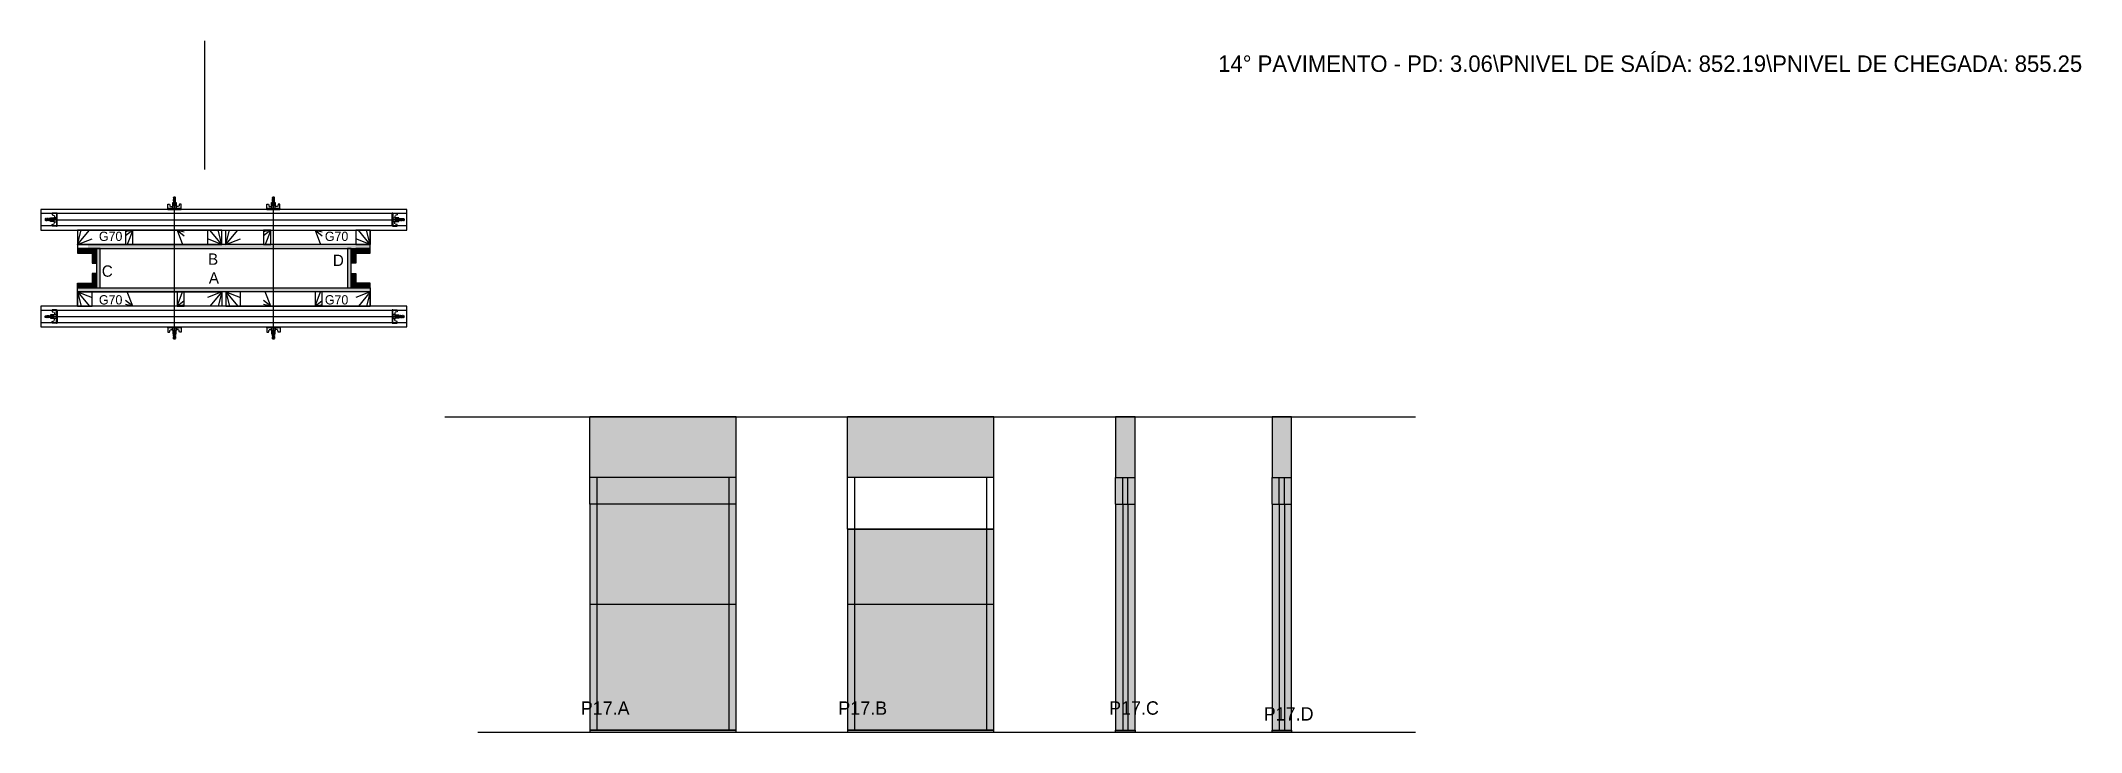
# Model space of a CAD drawing. Header units: metres. Extents: x 5710 to 7690, y 7436 to 8107.
import ezdxf

# ---------------------------------------------------------------- set-up
doc = ezdxf.new("R2010")
doc.units = ezdxf.units.M
for name, color, linetype in [('CHAPA', 7, 'Continuous'), ('COTA', 7, 'Continuous'), ('Hachura', 7, 'Continuous'), ('Madeira', 7, 'Continuous'), ('MEIO_PONT', 7, 'Continuous'), ('NOMENCLATURA', 7, 'Continuous'), ('Nível', 7, 'Continuous'), ('Painéis', 7, 'Continuous'), ('Perfil Metálico', 7, 'Continuous'), ('SARR_2.2x7', 7, 'Continuous'), ('SARRAFO', 7, 'Continuous'), ('Texto Seção', 7, 'Continuous'), ('TEXTO_GERAL', 7, 'Continuous')]:
    doc.layers.add(name, color=color, linetype=linetype)

msp = doc.modelspace()

# ---------------------------------------------------------------- hatches: boundary and pattern name
at = {"layer": 'COTA'}
h = msp.add_hatch(color=7, dxfattribs=at)
h.dxf.hatch_style = 1
h.paths.add_polyline_path([(6242.9, 7742.2), (6242.9, 7683.2), (6242.9, 7683.2), (6384.9, 7683.2), (6384.9, 7683.2), (6384.9, 7742.2), (6384.9, 7742.2), (6242.9, 7742.2)])
h = msp.add_hatch(color=7, dxfattribs=at)
h.dxf.hatch_style = 1
h.paths.add_polyline_path([(6635, 7742.2), (6493, 7742.2), (6493, 7742.2), (6493, 7683.2), (6493, 7683.2), (6635, 7683.2), (6635, 7683.2), (6635, 7742.2)])
h = msp.add_hatch(color=7, dxfattribs=at)
h.dxf.hatch_style = 1
h.paths.add_polyline_path([(6772.1, 7683.2), (6772.1, 7742.2), (6772.1, 7742.2), (6753.1, 7742.2), (6753.1, 7742.2), (6753.1, 7683.2), (6753.1, 7683.2), (6772.1, 7683.2), (6772.1, 7683.2)])
h = msp.add_hatch(color=7, dxfattribs=at)
h.dxf.hatch_style = 1
h.paths.add_polyline_path([(6924, 7683.2), (6924, 7742.2), (6924, 7742.2), (6905, 7742.2), (6905, 7742.2), (6905, 7683.2), (6905, 7683.2), (6924, 7683.2), (6924, 7683.2)])
at = {"layer": 'Hachura'}
h = msp.add_hatch(color=7, dxfattribs=at)
h.dxf.hatch_style = 1
h.paths.add_polyline_path([(5759.6, 7905.3), (5759.6, 7900.9), (5759.6, 7900.9), (5745.6, 7900.9), (5745.6, 7900.9), (5745.6, 7905.3), (5745.6, 7905.3), (5759.6, 7905.3)])
h = msp.add_hatch(color=7, dxfattribs=at)
h.dxf.hatch_style = 1
h.paths.add_polyline_path([(6029.6, 7905.3), (6029.6, 7909.3), (6029.6, 7909.3), (5755.6, 7909.3), (5755.6, 7909.3), (5755.6, 7905.3), (5755.6, 7905.3), (6029.6, 7905.3)])
h = msp.add_hatch(color=7, dxfattribs=at)
h.dxf.hatch_style = 1
h.paths.add_polyline_path([(5764, 7891.3), (5759.6, 7891.3), (5759.6, 7891.3), (5759.6, 7905.3), (5759.6, 7905.3), (5764, 7905.3), (5764, 7905.3), (5764, 7891.3)])
h = msp.add_hatch(color=7, dxfattribs=at)
h.dxf.hatch_style = 1
h.paths.add_polyline_path([(5764, 7867.3), (5767.6, 7867.3), (5767.6, 7867.3), (5767.6, 7905.3), (5767.6, 7905.3), (5764, 7905.3), (5764, 7905.3), (5764, 7867.3)])
h = msp.add_hatch(color=7, dxfattribs=at)
h.dxf.hatch_style = 1
h.paths.add_polyline_path([(6007.6, 7867.3), (6011.2, 7867.3), (6011.2, 7867.3), (6011.2, 7905.3), (6011.2, 7905.3), (6007.6, 7905.3), (6007.6, 7905.3), (6007.6, 7867.3)])
h = msp.add_hatch(color=7, dxfattribs=at)
h.dxf.hatch_style = 1
h.paths.add_polyline_path([(6011.2, 7891.3), (6015.6, 7891.3), (6015.6, 7891.3), (6015.6, 7905.3), (6015.6, 7905.3), (6011.2, 7905.3), (6011.2, 7905.3), (6011.2, 7891.3)])
h = msp.add_hatch(color=7, dxfattribs=at)
h.dxf.hatch_style = 1
h.paths.add_polyline_path([(6029.6, 7905.3), (6029.6, 7900.9), (6029.6, 7900.9), (6015.6, 7900.9), (6015.6, 7900.9), (6015.6, 7905.3), (6015.6, 7905.3), (6029.6, 7905.3)])
h = msp.add_hatch(color=7, dxfattribs=at)
h.dxf.hatch_style = 1
h.paths.add_polyline_path([(5759.6, 7867.3), (5759.6, 7871.7), (5759.6, 7871.7), (5745.6, 7871.7), (5745.6, 7871.7), (5745.6, 7867.3), (5745.6, 7867.3), (5759.6, 7867.3)])
h = msp.add_hatch(color=7, dxfattribs=at)
h.dxf.hatch_style = 1
h.paths.add_polyline_path([(6029.6, 7867.3), (6029.6, 7863.3), (6029.6, 7863.3), (5745.6, 7863.3), (5745.6, 7863.3), (5745.6, 7867.3), (5745.6, 7867.3), (6029.6, 7867.3)])
h = msp.add_hatch(color=7, dxfattribs=at)
h.dxf.hatch_style = 1
h.paths.add_polyline_path([(5764, 7867.3), (5759.6, 7867.3), (5759.6, 7867.3), (5759.6, 7881.3), (5759.6, 7881.3), (5764, 7881.3), (5764, 7881.3), (5764, 7867.3)])
h = msp.add_hatch(color=7, dxfattribs=at)
h.dxf.hatch_style = 1
h.paths.add_polyline_path([(6011.2, 7867.3), (6015.6, 7867.3), (6015.6, 7867.3), (6015.6, 7881.3), (6015.6, 7881.3), (6011.2, 7881.3), (6011.2, 7881.3), (6011.2, 7867.3)])
h = msp.add_hatch(color=7, dxfattribs=at)
h.dxf.hatch_style = 1
h.paths.add_polyline_path([(6015.6, 7867.3), (6015.6, 7871.7), (6015.6, 7871.7), (6029.6, 7871.7), (6029.6, 7871.7), (6029.6, 7867.3), (6029.6, 7867.3), (6015.6, 7867.3)])
h = msp.add_hatch(color=7, dxfattribs=at)
h.dxf.hatch_style = 1
h.paths.add_polyline_path([(6384.9, 7560.2), (6384.9, 7683.2), (6384.9, 7683.2), (6242.9, 7683.2), (6242.9, 7683.2), (6242.9, 7560.2), (6242.9, 7560.2), (6384.9, 7560.2)])
h = msp.add_hatch(color=7, dxfattribs=at)
h.dxf.hatch_style = 1
h.paths.add_polyline_path([(6772.1, 7436.2), (6772.1, 7683.2), (6772.1, 7683.2), (6753.1, 7683.2), (6753.1, 7683.2), (6753.1, 7436.2), (6753.1, 7436.2), (6772.1, 7436.2)])
h = msp.add_hatch(color=7, dxfattribs=at)
h.dxf.hatch_style = 1
h.paths.add_polyline_path([(6924, 7436.2), (6924, 7683.2), (6924, 7683.2), (6905, 7683.2), (6905, 7683.2), (6905, 7436.2), (6905, 7436.2), (6924, 7436.2)])
h = msp.add_hatch(color=7, dxfattribs=at)
h.dxf.hatch_style = 1
h.paths.add_polyline_path([(6635, 7436.2), (6635, 7633.2), (6635, 7633.2), (6493, 7633.2), (6493, 7633.2), (6493, 7436.2), (6493, 7436.2), (6635, 7436.2)])
h = msp.add_hatch(color=7, dxfattribs=at)
h.dxf.hatch_style = 1
h.paths.add_polyline_path([(6384.9, 7560.2), (6242.9, 7560.2), (6242.9, 7560.2), (6242.9, 7436.2), (6242.9, 7436.2), (6384.9, 7436.2), (6384.9, 7436.2), (6384.9, 7560.2)])

# ---------------------------------------------------------------- linework, layer by layer
at = {"layer": 'CHAPA', "color": 7, "lineweight": 25}
for points in [[(6029.6, 7905.3), (6029.6, 7909.3), (5745.6, 7909.3), (5745.6, 7905.3)], [(5764, 7867.3), (5767.6, 7867.3), (5767.6, 7905.3), (5764, 7905.3)], [(6007.6, 7867.3), (6011.2, 7867.3), (6011.2, 7905.3), (6007.6, 7905.3)], [(6029.6, 7867.3), (6029.6, 7863.3), (5745.6, 7863.3), (5745.6, 7867.3)]]:
    msp.add_lwpolyline(points, close=True, dxfattribs=at)
at = {"layer": 'COTA', "color": 7, "lineweight": 25}
for p, q in [((6384.9, 7742.2), (6242.9, 7742.2)), ((6242.9, 7683.2), (6242.9, 7742.2)), ((6384.9, 7683.2), (6384.9, 7742.2)), ((6635, 7742.2), (6493, 7742.2)), ((6493, 7683.2), (6493, 7742.2)), ((6635, 7683.2), (6635, 7742.2))]:
    msp.add_line(p, q, dxfattribs=at)
for points in [[(6772.1, 7683.2), (6772.1, 7742.2), (6753.1, 7742.2), (6753.1, 7683.2)], [(6924, 7683.2), (6924, 7742.2), (6905, 7742.2), (6905, 7683.2)]]:
    msp.add_lwpolyline(points, dxfattribs=at)
at = {"layer": 'Defpoints', "color": 7, "lineweight": 25}
msp.add_line((5869.2, 7981.9), (5869.2, 8106.9), dxfattribs=at)
at = {"layer": 'Hachura', "color": 7, "lineweight": 25}
for p, q in [((5833.2, 7944.2), (5833.2, 7948.5)), ((5833.2, 7948.5), (5834.8, 7948.5)), ((5846, 7944.2), (5833.2, 7944.2)), ((5833.2, 7944.2), (5833.2, 7943.3)), ((5833.2, 7943.3), (5846, 7943.3)), ((5833.3, 7944.2), (5833.3, 7943.3)), ((5833.5, 7944.2), (5833.5, 7943.3)), ((5833.8, 7944.2), (5833.8, 7943.3)), ((5834.1, 7943.3), (5841.9, 7943.3)), ((5834.3, 7944.2), (5834.3, 7943.3)), ((5834.8, 7948.5), (5835.4, 7946.3)), ((5835.1, 7944.2), (5835.1, 7943.3)), ((5835.7, 7946), (5837.7, 7946)), ((5836.6, 7944.2), (5836.6, 7943.3)), ((5841.5, 7946.8), (5837.7, 7946.8)), ((5837.7, 7946.8), (5837.7, 7944.2)), ((5837.7, 7946.8), (5837.9, 7946.8)), ((5837.7, 7946.8), (5837.9, 7946.8)), ((5837.9, 7950), (5841.3, 7950)), ((5837.9, 7950), (5841.3, 7950)), ((5837.9, 7946.8), (5837.9, 7950)), ((5839.2, 7954.8), (5838.5, 7954.5)), ((5840.7, 7954.4), (5838.5, 7953.3)), ((5840.7, 7953.2), (5838.5, 7952.1)), ((5840.7, 7952.1), (5838.5, 7951)), ((5838.6, 7954.2), (5839.7, 7954.8)), ((5838.6, 7953.1), (5840.7, 7954.1)), ((5838.6, 7951.9), (5840.7, 7953)), ((5838.6, 7950.7), (5840.7, 7951.8)), ((5838.6, 7944.1), (5838.6, 7943.7)), ((5838.7, 7954.8), (5839, 7955.1)), ((5839, 7954.8), (5838.7, 7954.7)), ((5838.7, 7954.7), (5838.7, 7954.8)), ((5838.7, 7954.2), (5840, 7954.8)), ((5838.7, 7954.8), (5840.6, 7954.8)), ((5840.6, 7954.5), (5838.7, 7953.5)), ((5840.6, 7954.5), (5838.7, 7953.5)), ((5838.7, 7954.2), (5838.7, 7953.5)), ((5838.7, 7953), (5840.6, 7954)), ((5840.6, 7953.3), (5838.7, 7952.3)), ((5838.7, 7952.3), (5838.7, 7953)), ((5838.7, 7951.8), (5840.6, 7952.8)), ((5840.6, 7952.2), (5838.7, 7951.2)), ((5838.7, 7951.6), (5838.7, 7951.8)), ((5838.7, 7951.6), (5838.7, 7951.2)), ((5838.7, 7950.7), (5840.6, 7951.6)), ((5840.6, 7951), (5838.7, 7950)), ((5838.7, 7950.7), (5838.7, 7950)), ((5838.7, 7950), (5838.7, 7946.8)), ((5840.3, 7955.1), (5839, 7955.1)), ((5839.4, 7946.2), (5839.4, 7944.2)), ((5839.5, 7950), (5840.7, 7950.7)), ((5839.6, 7818.6), (5839.6, 7950.3)), ((5839.6, 7944.2), (5841.5, 7944.2)), ((5839.6, 7944.2), (5839.6, 7943.3)), ((5839.7, 7950), (5840.6, 7950.5)), ((5839.9, 7944.2), (5839.9, 7946.2)), ((5840.2, 7950), (5840.2, 7946.8)), ((5840.9, 7944.2), (5840.2, 7944.2)), ((5840.6, 7954.8), (5840.3, 7955.1)), ((5840.6, 7954.5), (5840.6, 7954.8)), ((5840.6, 7954.8), (5840.6, 7954.8)), ((5840.6, 7953.3), (5840.6, 7954)), ((5840.6, 7952.2), (5840.6, 7952.8)), ((5840.6, 7952.6), (5840.6, 7952.8)), ((5840.6, 7951), (5840.6, 7951.6)), ((5840.6, 7950), (5840.6, 7950.5)), ((5840.6, 7943.9), (5840.6, 7944.1)), ((5840.6, 7943.5), (5840.6, 7943.9)), ((5846, 7944.2), (5840.9, 7944.2)), ((5841.3, 7950), (5841.3, 7946.8)), ((5841.5, 7944.2), (5841.5, 7946.8)), ((5843.5, 7946), (5841.5, 7946)), ((5842.6, 7944.2), (5842.6, 7943.3)), ((5844.4, 7948.5), (5843.8, 7946.3)), ((5844.1, 7944.2), (5844.1, 7943.3)), ((5846, 7948.5), (5844.4, 7948.5)), ((5844.9, 7944.2), (5844.9, 7943.3)), ((5845.4, 7944.2), (5845.4, 7943.3)), ((5845.7, 7944.2), (5845.7, 7943.3)), ((5845.9, 7944.2), (5845.9, 7943.3)), ((5846, 7943.3), (5846, 7948.5)), ((5929.2, 7944.2), (5929.2, 7948.5)), ((5929.2, 7948.5), (5930.8, 7948.5)), ((5942, 7944.2), (5929.2, 7944.2)), ((5929.2, 7944.2), (5929.2, 7943.3)), ((5929.2, 7943.3), (5942, 7943.3)), ((5929.3, 7944.2), (5929.3, 7943.3)), ((5929.5, 7944.2), (5929.5, 7943.3)), ((5929.8, 7944.2), (5929.8, 7943.3)), ((5930.1, 7943.3), (5937.9, 7943.3)), ((5930.3, 7944.2), (5930.3, 7943.3)), ((5930.8, 7948.5), (5931.4, 7946.3)), ((5931.1, 7944.2), (5931.1, 7943.3)), ((5931.7, 7946), (5933.7, 7946)), ((5932.6, 7944.2), (5932.6, 7943.3)), ((5937.5, 7946.8), (5933.7, 7946.8)), ((5933.7, 7946.8), (5933.7, 7944.2)), ((5933.7, 7946.8), (5933.9, 7946.8)), ((5933.7, 7946.8), (5933.9, 7946.8)), ((5933.9, 7950), (5937.3, 7950)), ((5933.9, 7950), (5937.3, 7950)), ((5933.9, 7946.8), (5933.9, 7950)), ((5935.2, 7954.8), (5934.5, 7954.5)), ((5936.7, 7954.4), (5934.5, 7953.3)), ((5936.7, 7953.2), (5934.5, 7952.1)), ((5936.7, 7952.1), (5934.5, 7951)), ((5934.6, 7954.2), (5935.7, 7954.8)), ((5934.6, 7953.1), (5936.7, 7954.1)), ((5934.6, 7951.9), (5936.7, 7953)), ((5934.6, 7950.7), (5936.7, 7951.8)), ((5934.6, 7944.1), (5934.6, 7943.7)), ((5934.7, 7954.8), (5935, 7955.1)), ((5935, 7954.8), (5934.7, 7954.7)), ((5934.7, 7954.7), (5934.7, 7954.8)), ((5934.7, 7954.2), (5936, 7954.8)), ((5934.7, 7954.8), (5936.6, 7954.8)), ((5936.6, 7954.5), (5934.7, 7953.5)), ((5936.6, 7954.5), (5934.7, 7953.5)), ((5934.7, 7954.2), (5934.7, 7953.5)), ((5934.7, 7953), (5936.6, 7954)), ((5936.6, 7953.3), (5934.7, 7952.3)), ((5934.7, 7952.3), (5934.7, 7953)), ((5934.7, 7951.8), (5936.6, 7952.8)), ((5936.6, 7952.2), (5934.7, 7951.2)), ((5934.7, 7951.6), (5934.7, 7951.8)), ((5934.7, 7951.6), (5934.7, 7951.2)), ((5934.7, 7950.7), (5936.6, 7951.6)), ((5936.6, 7951), (5934.7, 7950)), ((5934.7, 7950.7), (5934.7, 7950)), ((5934.7, 7950), (5934.7, 7946.8)), ((5936.3, 7955.1), (5935, 7955.1)), ((5935.4, 7946.2), (5935.4, 7944.2)), ((5935.5, 7950), (5936.7, 7950.7)), ((5935.6, 7818.6), (5935.6, 7950.3)), ((5935.6, 7944.2), (5937.5, 7944.2)), ((5935.6, 7944.2), (5935.6, 7943.3)), ((5935.7, 7950), (5936.6, 7950.5)), ((5935.9, 7944.2), (5935.9, 7946.2)), ((5936.2, 7950), (5936.2, 7946.8)), ((5936.9, 7944.2), (5936.2, 7944.2)), ((5936.6, 7954.8), (5936.3, 7955.1)), ((5936.6, 7954.5), (5936.6, 7954.8)), ((5936.6, 7954.8), (5936.6, 7954.8)), ((5936.6, 7953.3), (5936.6, 7954)), ((5936.6, 7952.2), (5936.6, 7952.8)), ((5936.6, 7952.6), (5936.6, 7952.8)), ((5936.6, 7951), (5936.6, 7951.6)), ((5936.6, 7950), (5936.6, 7950.5)), ((5936.6, 7943.9), (5936.6, 7944.1)), ((5936.6, 7943.5), (5936.6, 7943.9)), ((5942, 7944.2), (5936.9, 7944.2)), ((5937.3, 7950), (5937.3, 7946.8)), ((5937.5, 7944.2), (5937.5, 7946.8)), ((5939.5, 7946), (5937.5, 7946)), ((5938.6, 7944.2), (5938.6, 7943.3)), ((5940.4, 7948.5), (5939.8, 7946.3)), ((5940.1, 7944.2), (5940.1, 7943.3)), ((5942, 7948.5), (5940.4, 7948.5)), ((5940.9, 7944.2), (5940.9, 7943.3)), ((5941.4, 7944.2), (5941.4, 7943.3)), ((5941.7, 7944.2), (5941.7, 7943.3)), ((5941.9, 7944.2), (5941.9, 7943.3)), ((5942, 7943.3), (5942, 7948.5)), ((5714.4, 7934.4), (5714.1, 7934.1)), ((5714.1, 7934.1), (5714.1, 7932.8)), ((5714.4, 7932.4), (5714.1, 7932.8)), ((5714.8, 7934.4), (5714.4, 7934.4)), ((5714.4, 7934.4), (5714.4, 7934.4)), ((5714.4, 7932.4), (5714.4, 7934.4)), ((5715.1, 7932.4), (5714.4, 7933.7)), ((5715, 7932.3), (5714.4, 7933.5)), ((5714.4, 7933), (5714.8, 7932.3)), ((5714.4, 7932.7), (5714.6, 7932.4)), ((5714.6, 7932.4), (5714.4, 7932.4)), ((5714.8, 7934.4), (5715.7, 7932.4)), ((5714.8, 7934.4), (5715.7, 7932.4)), ((5714.9, 7934.5), (5715.9, 7932.3)), ((5716.2, 7932.3), (5715.1, 7934.5)), ((5715.1, 7933.3), (6057.8, 7933.3)), ((5715.1, 7932.4), (5715.7, 7932.4)), ((5715.9, 7934.4), (5715.3, 7934.4)), ((5716.2, 7932.4), (5715.3, 7934.4)), ((5715.9, 7934.4), (5716.9, 7932.4)), ((5716, 7934.5), (5717.1, 7932.3)), ((5716.9, 7932.4), (5716.2, 7932.4)), ((5717.3, 7932.3), (5716.3, 7934.5)), ((5717.1, 7934.4), (5716.4, 7934.4)), ((5717.4, 7932.4), (5716.4, 7934.4)), ((5716.7, 7934.4), (5716.4, 7934.4)), ((5717.1, 7934.4), (5718.1, 7932.4)), ((5717.2, 7934.5), (5718.3, 7932.3)), ((5718.5, 7932.3), (5717.4, 7934.5)), ((5717.6, 7932.4), (5717.4, 7932.4)), ((5718.2, 7934.4), (5717.6, 7934.4)), ((5718.6, 7932.4), (5717.6, 7934.4)), ((5717.6, 7932.4), (5718.1, 7932.4)), ((5718.2, 7934.4), (5719.2, 7932.4)), ((5719.2, 7933.2), (5718.6, 7934.5)), ((5718.6, 7932.4), (5719.2, 7932.4)), ((5719.2, 7933.5), (5718.8, 7934.4)), ((5719.2, 7934.4), (5718.8, 7934.4)), ((5719.2, 7931.7), (5719.2, 7935)), ((5719.2, 7935), (5722.4, 7935)), ((5719.2, 7934), (5722.4, 7934)), ((5719.2, 7932.4), (5722.4, 7932.4)), ((5722.4, 7931.7), (5719.2, 7931.7)), ((5719.3, 7931.7), (5719.3, 7935)), ((5725.9, 7939.8), (5720.8, 7939.8)), ((5720.8, 7939.8), (5720.8, 7938.1)), ((5720.8, 7938.1), (5723, 7937.5)), ((5720.8, 7928.6), (5723, 7929.2)), ((5720.8, 7926.9), (5720.8, 7928.6)), ((5725, 7926.9), (5720.8, 7926.9)), ((5722.4, 7935.3), (5722.4, 7931.4)), ((5725, 7935.3), (5722.4, 7935.3)), ((5722.4, 7931.4), (5722.4, 7931.7)), ((5722.4, 7931.4), (5722.4, 7931.7)), ((5722.4, 7931.4), (5725, 7931.4)), ((5725, 7933.7), (5723, 7933.7)), ((5723, 7933.1), (5725, 7933.1)), ((5723.2, 7937.2), (5723.2, 7935.3)), ((5723.2, 7929.5), (5723.2, 7931.4)), ((5725, 7939.8), (5725, 7926.9)), ((5725, 7939.8), (5725, 7934.6)), ((5725, 7939.7), (5725.9, 7939.7)), ((5725, 7939.4), (5725.9, 7939.4)), ((5725, 7939.1), (5725.9, 7939.1)), ((5725, 7938.6), (5725.9, 7938.6)), ((5725, 7937.8), (5725.9, 7937.8)), ((5725, 7936.4), (5725.9, 7936.4)), ((5725, 7933.4), (5725, 7935.3)), ((5725, 7934.6), (5725, 7934)), ((5725, 7933.4), (5725.9, 7933.4)), ((5725, 7930.3), (5725.9, 7930.3)), ((5725, 7928.9), (5725.9, 7928.9)), ((5725, 7928), (5725.9, 7928)), ((5725, 7927.6), (5725.9, 7927.6)), ((5725, 7927.2), (5725.9, 7927.2)), ((5725, 7927), (5725.9, 7927)), ((5725, 7926.9), (5725.9, 7926.9)), ((5725.3, 7934.3), (5725.1, 7934.3)), ((5725.1, 7932.4), (5725.6, 7932.4)), ((5725.8, 7934.3), (5725.3, 7934.3)), ((5725.9, 7926.9), (5725.9, 7939.8)), ((5725.9, 7927.9), (5725.9, 7935.7)), ((6050.8, 7926.9), (6050.8, 7939.8)), ((6050.8, 7939.8), (6055.9, 7939.8)), ((6051.7, 7939.6), (6050.8, 7939.6)), ((6051.7, 7939.4), (6050.8, 7939.4)), ((6051.7, 7939.1), (6050.8, 7939.1)), ((6051.7, 7938.6), (6050.8, 7938.6)), ((6051.7, 7937.8), (6050.8, 7937.8)), ((6051.7, 7936.4), (6050.8, 7936.4)), ((6050.8, 7927.8), (6050.8, 7935.6)), ((6051.7, 7933.3), (6050.8, 7933.3)), ((6051.7, 7930.3), (6050.8, 7930.3)), ((6051.7, 7928.9), (6050.8, 7928.9)), ((6051.7, 7928), (6050.8, 7928)), ((6051.7, 7927.6), (6050.8, 7927.6)), ((6051.7, 7927.2), (6050.8, 7927.2)), ((6051.7, 7927), (6050.8, 7927)), ((6051.7, 7926.9), (6050.8, 7926.9)), ((6050.9, 7934.3), (6051.3, 7934.3)), ((6051.5, 7932.4), (6051.1, 7932.4)), ((6051.3, 7934.3), (6051.6, 7934.3)), ((6051.7, 7939.8), (6051.7, 7926.9)), ((6051.7, 7939.8), (6051.7, 7934.6)), ((6051.7, 7933.3), (6051.7, 7935.3)), ((6051.7, 7935.3), (6054.2, 7935.3)), ((6051.7, 7934.6), (6051.7, 7934)), ((6051.7, 7933.6), (6053.7, 7933.6)), ((6053.7, 7933.1), (6051.7, 7933.1)), ((6054.2, 7931.4), (6051.7, 7931.4)), ((6051.7, 7926.9), (6055.9, 7926.9)), ((6053.5, 7937.2), (6053.5, 7935.3)), ((6053.5, 7929.4), (6053.5, 7931.4)), ((6055.9, 7938.1), (6053.7, 7937.5)), ((6055.9, 7928.6), (6053.7, 7929.1)), ((6054.2, 7935.3), (6054.2, 7931.4)), ((6057.5, 7935), (6054.2, 7935)), ((6057.5, 7934), (6054.2, 7934)), ((6057.5, 7932.4), (6054.2, 7932.4)), ((6054.2, 7931.7), (6057.5, 7931.7)), ((6054.2, 7931.4), (6054.2, 7931.7)), ((6054.2, 7931.4), (6054.2, 7931.7)), ((6055.9, 7939.8), (6055.9, 7938.1)), ((6055.9, 7926.9), (6055.9, 7928.6)), ((6057.4, 7931.7), (6057.4, 7935)), ((6057.5, 7931.7), (6057.5, 7935)), ((6057.5, 7933.2), (6058.1, 7934.5)), ((6058.4, 7934.4), (6057.5, 7932.4)), ((6057.5, 7933.5), (6057.9, 7934.4)), ((6057.5, 7934.4), (6057.9, 7934.4)), ((6058.1, 7932.4), (6057.5, 7932.4)), ((6058.1, 7932.4), (6059.1, 7934.4)), ((6058.2, 7932.3), (6059.3, 7934.5)), ((6058.4, 7934.4), (6059.1, 7934.4)), ((6059.5, 7934.4), (6058.4, 7932.3)), ((6059.6, 7934.4), (6058.6, 7932.4)), ((6059.1, 7932.4), (6058.6, 7932.4)), ((6059.1, 7932.4), (6059.3, 7932.4)), ((6059.3, 7932.4), (6060.2, 7934.4)), ((6059.4, 7932.3), (6060.4, 7934.5)), ((6059.6, 7934.4), (6060.2, 7934.4)), ((6060.7, 7934.4), (6059.6, 7932.3)), ((6060.8, 7934.4), (6059.8, 7932.4)), ((6059.8, 7932.4), (6060.4, 7932.4)), ((6060, 7934.4), (6060.2, 7934.4)), ((6060.4, 7932.4), (6061.4, 7934.4)), ((6060.5, 7932.3), (6061.6, 7934.5)), ((6061.8, 7934.4), (6060.7, 7932.3)), ((6060.8, 7934.4), (6061.4, 7934.4)), ((6061.9, 7934.4), (6060.9, 7932.4)), ((6061.9, 7934.4), (6060.9, 7932.4)), ((6061.6, 7932.4), (6060.9, 7932.4)), ((6061.6, 7932.4), (6062.2, 7933.7)), ((6061.7, 7932.3), (6062.2, 7933.5)), ((6061.9, 7934.4), (6062.2, 7934.4)), ((6062.2, 7932.9), (6061.9, 7932.3)), ((6062.2, 7932.7), (6062.1, 7932.4)), ((6062.1, 7932.4), (6062.2, 7932.4)), ((6062.2, 7934.4), (6062.2, 7934.4)), ((6062.2, 7934.4), (6062.6, 7934)), ((6062.2, 7932.4), (6062.2, 7934.4)), ((6062.2, 7932.4), (6062.6, 7932.7)), ((6062.6, 7934), (6062.6, 7932.7)), ((5725, 7845.8), (5720.8, 7845.8)), ((5720.8, 7845.8), (5720.8, 7844.1)), ((5720.8, 7844.1), (5723, 7843.5)), ((5723.2, 7843.2), (5723.2, 7841.3)), ((5725, 7832.9), (5725, 7845.8)), ((5725, 7845.8), (5725.9, 7845.8)), ((5725, 7845.7), (5725.9, 7845.7)), ((5725, 7845.4), (5725.9, 7845.4)), ((5725, 7845.1), (5725.9, 7845.1)), ((5725, 7844.6), (5725.9, 7844.6)), ((5725, 7843.8), (5725.9, 7843.8)), ((5725.9, 7845.8), (5725.9, 7832.9)), ((5725.9, 7844.8), (5725.9, 7837)), ((6050.8, 7845.8), (6050.8, 7832.9)), ((6051.7, 7845.8), (6050.8, 7845.8)), ((6051.7, 7845.7), (6050.8, 7845.7)), ((6051.7, 7845.5), (6050.8, 7845.5)), ((6051.7, 7845.1), (6050.8, 7845.1)), ((6050.8, 7844.9), (6050.8, 7837.1)), ((6051.7, 7844.7), (6050.8, 7844.7)), ((6051.7, 7843.8), (6050.8, 7843.8)), ((6051.7, 7832.9), (6051.7, 7845.8)), ((6051.7, 7845.8), (6055.9, 7845.8)), ((6053.5, 7843.2), (6053.5, 7841.3)), ((6055.9, 7844.1), (6053.7, 7843.6)), ((6055.9, 7845.8), (6055.9, 7844.1)), ((5714.4, 7840.2), (5714.1, 7839.9)), ((5714.1, 7838.6), (5714.1, 7839.9)), ((5714.4, 7838.3), (5714.1, 7838.6)), ((5714.4, 7839.7), (5714.8, 7840.4)), ((5715, 7840.3), (5714.4, 7839.2)), ((5714.4, 7840), (5714.6, 7840.2)), ((5714.6, 7840.2), (5714.4, 7840.2)), ((5715.1, 7840.2), (5714.4, 7839)), ((5714.4, 7840.2), (5714.4, 7838.3)), ((5714.8, 7838.3), (5714.4, 7838.3)), ((5714.4, 7838.3), (5714.4, 7838.3)), ((5714.8, 7838.3), (5715.7, 7840.2)), ((5714.8, 7838.3), (5715.7, 7840.2)), ((5714.9, 7838.2), (5715.9, 7840.4)), ((5716.2, 7840.3), (5715.1, 7838.2)), ((5715.1, 7840.2), (5715.7, 7840.2)), ((5715.1, 7839.3), (6057.8, 7839.4)), ((5716.2, 7840.2), (5715.3, 7838.3)), ((5715.9, 7838.3), (5715.3, 7838.3)), ((5715.9, 7838.3), (5716.9, 7840.2)), ((5716, 7838.2), (5717.1, 7840.4)), ((5716.9, 7840.2), (5716.2, 7840.2)), ((5717.3, 7840.3), (5716.3, 7838.2)), ((5717.4, 7840.2), (5716.4, 7838.3)), ((5717.1, 7838.3), (5716.4, 7838.3)), ((5716.7, 7838.3), (5716.4, 7838.3)), ((5717.1, 7838.3), (5718.1, 7840.2)), ((5717.2, 7838.2), (5718.3, 7840.4)), ((5718.5, 7840.3), (5717.4, 7838.2)), ((5717.6, 7840.2), (5717.4, 7840.2)), ((5717.6, 7840.2), (5718.1, 7840.2)), ((5718.6, 7840.2), (5717.6, 7838.3)), ((5718.2, 7838.3), (5717.6, 7838.3)), ((5718.2, 7838.3), (5719.2, 7840.2)), ((5718.6, 7840.2), (5719.2, 7840.2)), ((5719.2, 7839.5), (5718.6, 7838.2)), ((5719.2, 7839.2), (5718.8, 7838.3)), ((5719.2, 7838.3), (5718.8, 7838.3)), ((5719.2, 7841), (5719.2, 7837.7)), ((5722.4, 7841), (5719.2, 7841)), ((5719.2, 7840.2), (5722.4, 7840.2)), ((5719.2, 7838.7), (5722.4, 7838.7)), ((5719.2, 7837.7), (5722.4, 7837.7)), ((5719.3, 7841), (5719.3, 7837.7)), ((5720.8, 7834.6), (5723, 7835.2)), ((5720.8, 7832.9), (5720.8, 7834.6)), ((5725.9, 7832.9), (5720.8, 7832.9)), ((5722.4, 7837.4), (5722.4, 7841.3)), ((5722.4, 7841.3), (5725, 7841.3)), ((5722.4, 7841.3), (5722.4, 7841)), ((5722.4, 7841.3), (5722.4, 7841)), ((5725, 7837.4), (5722.4, 7837.4)), ((5723, 7839.5), (5725, 7839.5)), ((5725, 7839), (5723, 7839)), ((5723.2, 7835.5), (5723.2, 7837.4)), ((5725, 7842.4), (5725.9, 7842.4)), ((5725, 7839.3), (5725, 7837.4)), ((5725, 7839.3), (5725.9, 7839.3)), ((5725, 7838.1), (5725, 7838.7)), ((5725, 7832.9), (5725, 7838.1)), ((5725, 7836.3), (5725.9, 7836.3)), ((5725, 7834.9), (5725.9, 7834.9)), ((5725, 7834), (5725.9, 7834)), ((5725, 7833.6), (5725.9, 7833.6)), ((5725, 7833.2), (5725.9, 7833.2)), ((5725, 7833), (5725.9, 7833)), ((5725.1, 7840.3), (5725.6, 7840.3)), ((5725.3, 7838.4), (5725.1, 7838.4)), ((5725.8, 7838.4), (5725.3, 7838.4)), ((5833.2, 7829.4), (5846.1, 7829.4)), ((5833.2, 7828.5), (5833.2, 7829.4)), ((5846.1, 7828.5), (5833.2, 7828.5)), ((5833.2, 7828.5), (5833.2, 7824.2)), ((5833.2, 7824.2), (5834.8, 7824.2)), ((5833.3, 7828.5), (5833.3, 7829.4)), ((5833.5, 7828.5), (5833.5, 7829.4)), ((5833.8, 7828.5), (5833.8, 7829.4)), ((5834.1, 7829.4), (5841.9, 7829.4)), ((5834.3, 7828.5), (5834.3, 7829.4)), ((5834.8, 7824.2), (5835.4, 7826.4)), ((5835.2, 7828.5), (5835.2, 7829.4)), ((5835.7, 7826.7), (5837.7, 7826.7)), ((5836.6, 7828.5), (5836.6, 7829.4)), ((5837.7, 7825.9), (5837.7, 7828.5)), ((5841.5, 7825.9), (5837.7, 7825.9)), ((5837.7, 7825.9), (5837.9, 7825.9)), ((5837.7, 7825.9), (5837.9, 7825.9)), ((5837.9, 7825.9), (5837.9, 7822.7)), ((5838.6, 7828.6), (5838.6, 7829)), ((5838.7, 7822.7), (5838.7, 7825.9)), ((5839.4, 7826.5), (5839.4, 7828.5)), ((5839.6, 7828.5), (5839.6, 7829.4)), ((5839.6, 7828.5), (5841.5, 7828.5)), ((5839.9, 7828.5), (5839.9, 7826.5)), ((5840.9, 7828.5), (5840.3, 7828.5)), ((5840.3, 7822.7), (5840.3, 7825.9)), ((5840.6, 7829.2), (5840.6, 7828.8)), ((5840.6, 7828.8), (5840.6, 7828.6)), ((5846.1, 7828.5), (5840.9, 7828.5)), ((5841.3, 7822.7), (5841.3, 7825.9)), ((5841.5, 7828.5), (5841.5, 7825.9)), ((5843.5, 7826.7), (5841.5, 7826.7)), ((5842.6, 7828.5), (5842.6, 7829.4)), ((5844.4, 7824.2), (5843.8, 7826.4)), ((5844.1, 7828.5), (5844.1, 7829.4)), ((5846.1, 7824.2), (5844.4, 7824.2)), ((5844.9, 7828.5), (5844.9, 7829.4)), ((5845.4, 7828.5), (5845.4, 7829.4)), ((5845.7, 7828.5), (5845.7, 7829.4)), ((5845.9, 7828.5), (5845.9, 7829.4)), ((5846.1, 7829.4), (5846.1, 7824.2)), ((5929.2, 7829.4), (5942.1, 7829.4)), ((5929.2, 7828.5), (5929.2, 7829.4)), ((5942.1, 7828.5), (5929.2, 7828.5)), ((5929.2, 7828.5), (5929.2, 7824.2)), ((5929.2, 7824.2), (5930.8, 7824.2)), ((5929.3, 7828.5), (5929.3, 7829.4)), ((5929.5, 7828.5), (5929.5, 7829.4)), ((5929.8, 7828.5), (5929.8, 7829.4)), ((5930.1, 7829.4), (5937.9, 7829.4)), ((5930.3, 7828.5), (5930.3, 7829.4)), ((5930.8, 7824.2), (5931.4, 7826.4)), ((5931.2, 7828.5), (5931.2, 7829.4)), ((5931.7, 7826.7), (5933.7, 7826.7)), ((5932.6, 7828.5), (5932.6, 7829.4)), ((5933.7, 7825.9), (5933.7, 7828.5)), ((5937.5, 7825.9), (5933.7, 7825.9)), ((5933.7, 7825.9), (5933.9, 7825.9)), ((5933.7, 7825.9), (5933.9, 7825.9)), ((5933.9, 7825.9), (5933.9, 7822.7)), ((5934.6, 7828.6), (5934.6, 7829)), ((5934.7, 7822.7), (5934.7, 7825.9)), ((5935.4, 7826.5), (5935.4, 7828.5)), ((5935.6, 7828.5), (5935.6, 7829.4)), ((5935.6, 7828.5), (5937.5, 7828.5)), ((5935.9, 7828.5), (5935.9, 7826.5)), ((5936.9, 7828.5), (5936.3, 7828.5)), ((5936.3, 7822.7), (5936.3, 7825.9)), ((5936.6, 7829.2), (5936.6, 7828.8)), ((5936.6, 7828.8), (5936.6, 7828.6)), ((5942.1, 7828.5), (5936.9, 7828.5)), ((5937.3, 7822.7), (5937.3, 7825.9)), ((5937.5, 7828.5), (5937.5, 7825.9)), ((5939.5, 7826.7), (5937.5, 7826.7)), ((5938.6, 7828.5), (5938.6, 7829.4)), ((5940.4, 7824.2), (5939.8, 7826.4)), ((5940.1, 7828.5), (5940.1, 7829.4)), ((5942.1, 7824.2), (5940.4, 7824.2)), ((5940.9, 7828.5), (5940.9, 7829.4)), ((5941.4, 7828.5), (5941.4, 7829.4)), ((5941.7, 7828.5), (5941.7, 7829.4)), ((5941.9, 7828.5), (5941.9, 7829.4)), ((5942.1, 7829.4), (5942.1, 7824.2)), ((6051.7, 7842.4), (6050.8, 7842.4)), ((6051.7, 7839.4), (6050.8, 7839.4)), ((6051.7, 7836.3), (6050.8, 7836.3)), ((6051.7, 7834.9), (6050.8, 7834.9)), ((6051.7, 7834.1), (6050.8, 7834.1)), ((6051.7, 7833.6), (6050.8, 7833.6)), ((6051.7, 7833.3), (6050.8, 7833.3)), ((6051.7, 7833.1), (6050.8, 7833.1)), ((6050.8, 7832.9), (6055.9, 7832.9)), ((6050.9, 7838.4), (6051.3, 7838.4)), ((6051.5, 7840.3), (6051.1, 7840.3)), ((6051.3, 7838.4), (6051.6, 7838.4)), ((6054.2, 7841.3), (6051.7, 7841.3)), ((6053.7, 7839.6), (6051.7, 7839.6)), ((6051.7, 7839.4), (6051.7, 7837.4)), ((6051.7, 7839.1), (6053.7, 7839.1)), ((6051.7, 7838.1), (6051.7, 7838.7)), ((6051.7, 7832.9), (6051.7, 7838.1)), ((6051.7, 7837.4), (6054.2, 7837.4)), ((6053.5, 7835.5), (6053.5, 7837.4)), ((6055.9, 7834.6), (6053.7, 7835.2)), ((6054.2, 7837.4), (6054.2, 7841.3)), ((6054.2, 7841.3), (6054.2, 7841)), ((6054.2, 7841.3), (6054.2, 7841)), ((6054.2, 7841), (6057.5, 7841)), ((6057.5, 7840.3), (6054.2, 7840.3)), ((6057.5, 7838.7), (6054.2, 7838.7)), ((6057.5, 7837.7), (6054.2, 7837.7)), ((6055.9, 7832.9), (6055.9, 7834.6)), ((6057.4, 7841), (6057.4, 7837.7)), ((6057.5, 7841), (6057.5, 7837.7)), ((6058.1, 7840.3), (6057.5, 7840.3)), ((6058.4, 7838.3), (6057.5, 7840.3)), ((6057.5, 7839.5), (6058.1, 7838.2)), ((6057.5, 7839.2), (6057.9, 7838.3)), ((6057.5, 7838.3), (6057.9, 7838.3)), ((6058.1, 7840.3), (6059.1, 7838.3)), ((6058.2, 7840.4), (6059.3, 7838.2)), ((6059.5, 7838.3), (6058.4, 7840.4)), ((6058.4, 7838.3), (6059.1, 7838.3)), ((6059.1, 7840.3), (6058.6, 7840.3)), ((6059.6, 7838.3), (6058.6, 7840.3)), ((6059.1, 7840.3), (6059.3, 7840.3)), ((6059.3, 7840.3), (6060.2, 7838.3)), ((6059.4, 7840.4), (6060.4, 7838.2)), ((6060.7, 7838.3), (6059.6, 7840.4)), ((6059.6, 7838.3), (6060.2, 7838.3)), ((6059.8, 7840.3), (6060.4, 7840.3)), ((6060.8, 7838.3), (6059.8, 7840.3)), ((6060, 7838.3), (6060.2, 7838.3)), ((6060.4, 7840.3), (6061.4, 7838.3)), ((6060.5, 7840.4), (6061.6, 7838.2)), ((6061.8, 7838.3), (6060.7, 7840.4)), ((6060.8, 7838.3), (6061.4, 7838.3)), ((6061.9, 7838.3), (6060.9, 7840.3)), ((6061.6, 7840.3), (6060.9, 7840.3)), ((6061.9, 7838.3), (6060.9, 7840.3)), ((6061.6, 7840.3), (6062.2, 7839)), ((6061.7, 7840.4), (6062.2, 7839.2)), ((6062.2, 7839.8), (6061.9, 7840.4)), ((6061.9, 7838.3), (6062.2, 7838.3)), ((6062.2, 7840), (6062.1, 7840.3)), ((6062.1, 7840.3), (6062.2, 7840.3)), ((6062.2, 7840.3), (6062.6, 7839.9)), ((6062.2, 7840.3), (6062.2, 7838.3)), ((6062.2, 7838.3), (6062.6, 7838.7)), ((6062.2, 7838.3), (6062.2, 7838.3)), ((6062.6, 7838.7), (6062.6, 7839.9)), ((5837.9, 7822.7), (5841.3, 7822.7)), ((5837.9, 7822.7), (5841.3, 7822.7)), ((5840.7, 7820.6), (5838.5, 7821.7)), ((5840.7, 7819.5), (5838.5, 7820.6)), ((5840.7, 7818.3), (5838.5, 7819.4)), ((5839.2, 7817.9), (5838.5, 7818.2)), ((5838.6, 7821.9), (5840.7, 7820.9)), ((5838.6, 7820.8), (5840.7, 7819.7)), ((5838.6, 7819.6), (5840.7, 7818.6)), ((5838.6, 7818.5), (5839.7, 7817.9)), ((5838.7, 7822), (5838.7, 7822.7)), ((5840.6, 7821.7), (5838.7, 7822.7)), ((5838.7, 7822), (5840.6, 7821.1)), ((5838.7, 7821.1), (5838.7, 7821.5)), ((5840.6, 7820.5), (5838.7, 7821.5)), ((5838.7, 7821.1), (5838.7, 7820.9)), ((5838.7, 7820.9), (5840.6, 7819.9)), ((5838.7, 7820.3), (5838.7, 7819.7)), ((5840.6, 7819.4), (5838.7, 7820.3)), ((5838.7, 7819.7), (5840.6, 7818.7)), ((5840.6, 7818.2), (5838.7, 7819.2)), ((5838.7, 7818.5), (5838.7, 7819.2)), ((5840.6, 7818.2), (5838.7, 7819.2)), ((5838.7, 7818.5), (5840, 7817.9)), ((5839, 7817.9), (5838.7, 7818)), ((5838.7, 7818), (5838.7, 7817.9)), ((5838.7, 7817.9), (5839, 7817.6)), ((5838.7, 7817.9), (5840.6, 7817.9)), ((5840.3, 7817.6), (5839, 7817.6)), ((5839.5, 7822.7), (5840.7, 7822)), ((5839.7, 7822.7), (5840.6, 7822.2)), ((5840.6, 7817.9), (5840.3, 7817.6)), ((5840.6, 7822.7), (5840.6, 7822.2)), ((5840.6, 7821.7), (5840.6, 7821.1)), ((5840.6, 7820.5), (5840.6, 7819.9)), ((5840.6, 7820.1), (5840.6, 7819.9)), ((5840.6, 7819.4), (5840.6, 7818.7)), ((5840.6, 7818.2), (5840.6, 7817.9)), ((5840.6, 7817.9), (5840.6, 7817.9)), ((5933.9, 7822.7), (5937.3, 7822.7)), ((5933.9, 7822.7), (5937.3, 7822.7)), ((5936.7, 7820.6), (5934.5, 7821.7)), ((5936.7, 7819.5), (5934.5, 7820.6)), ((5936.7, 7818.3), (5934.5, 7819.4)), ((5935.2, 7817.9), (5934.5, 7818.2)), ((5934.6, 7821.9), (5936.7, 7820.9)), ((5934.6, 7820.8), (5936.7, 7819.7)), ((5934.6, 7819.6), (5936.7, 7818.6)), ((5934.6, 7818.5), (5935.7, 7817.9)), ((5934.7, 7822), (5934.7, 7822.7)), ((5936.6, 7821.7), (5934.7, 7822.7)), ((5934.7, 7822), (5936.6, 7821.1)), ((5934.7, 7821.1), (5934.7, 7821.5)), ((5936.6, 7820.5), (5934.7, 7821.5)), ((5934.7, 7821.1), (5934.7, 7820.9)), ((5934.7, 7820.9), (5936.6, 7819.9)), ((5934.7, 7820.3), (5934.7, 7819.7)), ((5936.6, 7819.4), (5934.7, 7820.3)), ((5934.7, 7819.7), (5936.6, 7818.7)), ((5936.6, 7818.2), (5934.7, 7819.2)), ((5934.7, 7818.5), (5934.7, 7819.2)), ((5936.6, 7818.2), (5934.7, 7819.2)), ((5934.7, 7818.5), (5936, 7817.9)), ((5935, 7817.9), (5934.7, 7818)), ((5934.7, 7818), (5934.7, 7817.9)), ((5934.7, 7817.9), (5935, 7817.6)), ((5934.7, 7817.9), (5936.6, 7817.9)), ((5936.3, 7817.6), (5935, 7817.6)), ((5935.5, 7822.7), (5936.7, 7822)), ((5935.7, 7822.7), (5936.6, 7822.2)), ((5936.6, 7817.9), (5936.3, 7817.6)), ((5936.6, 7822.7), (5936.6, 7822.2)), ((5936.6, 7821.7), (5936.6, 7821.1)), ((5936.6, 7820.5), (5936.6, 7819.9)), ((5936.6, 7820.1), (5936.6, 7819.9)), ((5936.6, 7819.4), (5936.6, 7818.7)), ((5936.6, 7818.2), (5936.6, 7817.9)), ((5936.6, 7817.9), (5936.6, 7817.9))]:
    msp.add_line(p, q, dxfattribs=at)
at = {"layer": 'Madeira', "color": 7, "lineweight": 25}
for p, q in [((5745.6, 7909.3), (5757.1, 7923.3)), ((5745.6, 7909.3), (5749.1, 7923.3)), ((5799.1, 7923.3), (5792.1, 7917.6)), ((5799.1, 7923.3), (5792.1, 7921.6)), ((5799.1, 7923.3), (5793.7, 7909.3)), ((5842.1, 7923.3), (5849.1, 7917.6)), ((5842.1, 7923.3), (5849.1, 7921.6)), ((5842.1, 7923.3), (5847.5, 7909.3)), ((5885.6, 7909.3), (5874.1, 7923.3)), ((5885.6, 7909.3), (5882.1, 7923.3)), ((5889.6, 7909.3), (5901.1, 7923.3)), ((5889.6, 7909.3), (5893.1, 7923.3)), ((5933.1, 7923.3), (5926.1, 7917.6)), ((5933.1, 7923.3), (5926.1, 7921.6)), ((5933.1, 7923.3), (5927.7, 7909.3)), ((5976.1, 7923.3), (5983.1, 7917.6)), ((5976.1, 7923.3), (5983.1, 7921.6)), ((5976.1, 7923.3), (5981.5, 7909.3)), ((6029.6, 7909.3), (6018.1, 7923.3)), ((6029.6, 7909.3), (6026.1, 7923.3)), ((5745.6, 7909.3), (5759.6, 7914.8)), ((5885.6, 7909.3), (5871.6, 7914.8)), ((5889.6, 7909.3), (5903.6, 7914.8)), ((6029.6, 7909.3), (6015.6, 7914.8)), ((5745.6, 7863.3), (5757.1, 7849.3)), ((5745.6, 7863.3), (5749.1, 7849.3)), ((5745.6, 7863.3), (5759.6, 7857.9)), ((5799.1, 7849.3), (5793.7, 7863.3)), ((5842.1, 7849.3), (5847.5, 7863.3)), ((5885.6, 7863.3), (5871.6, 7857.9)), ((5885.6, 7863.3), (5874.1, 7849.3)), ((5885.6, 7863.3), (5882.1, 7849.3)), ((5889.6, 7863.3), (5901.1, 7849.3)), ((5889.6, 7863.3), (5893.1, 7849.3)), ((5889.6, 7863.3), (5903.6, 7857.9)), ((5933.1, 7849.3), (5927.7, 7863.3)), ((5976.1, 7849.3), (5981.5, 7863.3)), ((6029.6, 7863.3), (6015.6, 7857.9)), ((6029.6, 7863.3), (6018.1, 7849.3)), ((6029.6, 7863.3), (6026.1, 7849.3)), ((5799.1, 7849.3), (5792.1, 7855.1)), ((5799.1, 7849.3), (5792.1, 7851.1)), ((5842.1, 7849.3), (5849.1, 7855.1)), ((5842.1, 7849.3), (5849.1, 7851.1)), ((5933.1, 7849.3), (5926.1, 7855.1)), ((5933.1, 7849.3), (5926.1, 7851.1)), ((5976.1, 7849.3), (5983.1, 7855.1)), ((5976.1, 7849.3), (5983.1, 7851.1))]:
    msp.add_line(p, q, dxfattribs=at)
for points in [[(5885.6, 7909.3), (5885.6, 7923.3), (5745.6, 7923.3), (5745.6, 7909.3)], [(5799.1, 7923.3), (5792.1, 7923.3), (5792.1, 7909.3), (5799.1, 7909.3)], [(5885.6, 7909.3), (5885.6, 7923.3), (5871.6, 7923.3), (5871.6, 7909.3)], [(5889.6, 7909.3), (5889.6, 7923.3), (6029.6, 7923.3), (6029.6, 7909.3)], [(5933.1, 7923.3), (5926.1, 7923.3), (5926.1, 7909.3), (5933.1, 7909.3)], [(6029.6, 7909.3), (6029.6, 7923.3), (6015.6, 7923.3), (6015.6, 7909.3)], [(5745.6, 7863.3), (5745.6, 7849.3), (5759.6, 7849.3), (5759.6, 7863.3)], [(5885.6, 7863.3), (5885.6, 7849.3), (5745.6, 7849.3), (5745.6, 7863.3)], [(5842.1, 7849.3), (5849.1, 7849.3), (5849.1, 7863.3), (5842.1, 7863.3)], [(5889.6, 7863.3), (5889.6, 7849.3), (5903.6, 7849.3), (5903.6, 7863.3)], [(5889.6, 7863.3), (5889.6, 7849.3), (6029.6, 7849.3), (6029.6, 7863.3)], [(5976.1, 7849.3), (5983.1, 7849.3), (5983.1, 7863.3), (5976.1, 7863.3)]]:
    msp.add_lwpolyline(points, close=True, dxfattribs=at)
at = {"layer": 'MEIO_PONT', "color": 7, "lineweight": 25}
for points in [[(6029.6, 7923.3), (6029.6, 7909.3), (6029.6, 7909.3), (6029.6, 7923.3)], [(6029.6, 7863.3), (6029.6, 7849.3), (6029.6, 7849.3), (6029.6, 7863.3)]]:
    msp.add_lwpolyline(points, close=True, dxfattribs=at)
at = {"layer": 'Nível', "color": 7, "lineweight": 25}
for p, q in [((6102.1, 7742.2), (7044.2, 7742.2)), ((6134, 7436.2), (7044.2, 7436.2))]:
    msp.add_line(p, q, dxfattribs=at)
at = {"layer": 'Painéis', "color": 7, "lineweight": 25}
for p, q in [((6384.9, 7683.2), (6242.9, 7683.2)), ((6384.9, 7683.2), (6242.9, 7683.2)), ((6242.9, 7657.2), (6242.9, 7683.2)), ((6384.9, 7657.2), (6384.9, 7683.2)), ((6635, 7683.2), (6493, 7683.2)), ((6493, 7633.2), (6493, 7683.2)), ((6635, 7633.2), (6635, 7683.2)), ((6753.1, 7683.2), (6772.1, 7683.2)), ((6753.1, 7657.2), (6753.1, 7683.2)), ((6772.1, 7657.2), (6772.1, 7683.2)), ((6905, 7683.2), (6924, 7683.2)), ((6905, 7657.2), (6905, 7683.2)), ((6924, 7657.2), (6924, 7683.2)), ((6242.9, 7657.2), (6242.9, 7436.2)), ((6384.9, 7657.2), (6242.9, 7657.2)), ((6384.9, 7657.2), (6242.9, 7657.2)), ((6384.9, 7436.2), (6384.9, 7657.2)), ((6753.1, 7657.2), (6753.1, 7438.2)), ((6753.1, 7657.2), (6772.1, 7657.2)), ((6772.1, 7438.2), (6772.1, 7657.2)), ((6905, 7657.2), (6905, 7438.2)), ((6905, 7657.2), (6924, 7657.2)), ((6924, 7438.2), (6924, 7657.2)), ((6493, 7633.2), (6493, 7436.2)), ((6493, 7633.2), (6635, 7633.2)), ((6635, 7633.2), (6493, 7633.2)), ((6635, 7633.2), (6493, 7633.2)), ((6635, 7633.2), (6493, 7633.2)), ((6550.5, 7633.2), (6577.5, 7633.2)), ((6635, 7436.2), (6635, 7633.2)), ((6242.9, 7560.2), (6384.9, 7560.2)), ((6493, 7560.2), (6635, 7560.2)), ((6242.9, 7438.2), (6384.9, 7438.2)), ((6493, 7438.2), (6635, 7438.2)), ((6753.1, 7438.2), (6772.1, 7438.2)), ((6905, 7438.2), (6924, 7438.2))]:
    msp.add_line(p, q, dxfattribs=at)
for points in [[(6384.9, 7438.2), (6242.9, 7438.2), (6242.9, 7436.2), (6384.9, 7436.2)], [(6635, 7438.2), (6493, 7438.2), (6493, 7436.2), (6635, 7436.2)], [(6753.1, 7438.2), (6772.1, 7438.2), (6772.1, 7436.2), (6753.1, 7436.2)], [(6905, 7438.2), (6924, 7438.2), (6924, 7436.2), (6905, 7436.2)]]:
    msp.add_lwpolyline(points, close=True, dxfattribs=at)
at = {"layer": 'Perfil Metálico', "color": 7, "lineweight": 25}
for p, q in [((6065.3, 7939.3), (5709.9, 7939.3)), ((6065.3, 7927.3), (5709.9, 7927.3)), ((6065.3, 7845.3), (5709.9, 7845.3)), ((6065.3, 7833.3), (5709.9, 7833.3))]:
    msp.add_line(p, q, dxfattribs=at)
for points in [[(6065.3, 7923.3), (6065.3, 7943.3), (5709.9, 7943.3), (5709.9, 7923.3)], [(5709.9, 7849.3), (5709.9, 7829.3), (6065.3, 7829.4), (6065.3, 7849.4)]]:
    msp.add_lwpolyline(points, close=True, dxfattribs=at)
at = {"layer": 'SARR_2.2x7', "color": 7, "lineweight": 25}
for p, q in [((6249.9, 7657.2), (6249.9, 7683.2)), ((6377.9, 7657.2), (6377.9, 7683.2)), ((6500, 7633.2), (6500, 7683.2)), ((6628, 7633.2), (6628, 7683.2)), ((6760.1, 7657.2), (6760.1, 7683.2)), ((6765.1, 7657.2), (6765.1, 7683.2)), ((6912, 7657.2), (6912, 7683.2)), ((6917, 7657.2), (6917, 7683.2)), ((6249.9, 7560.2), (6249.9, 7657.2)), ((6377.9, 7560.2), (6377.9, 7657.2)), ((6760.1, 7657.2), (6760.1, 7438.2)), ((6765.1, 7657.2), (6765.1, 7438.2)), ((6912, 7657.2), (6912, 7438.2)), ((6917, 7657.2), (6917, 7438.2)), ((6500, 7560.2), (6500, 7633.2)), ((6628, 7560.2), (6628, 7633.2)), ((6249.9, 7438.2), (6249.9, 7560.2)), ((6377.9, 7438.2), (6377.9, 7560.2)), ((6500, 7438.2), (6500, 7560.2)), ((6628, 7438.2), (6628, 7560.2)), ((6249.9, 7438.2), (6249.9, 7438.2)), ((6377.9, 7438.2), (6377.9, 7438.2)), ((6500, 7438.2), (6500, 7438.2)), ((6628, 7438.2), (6628, 7438.2))]:
    msp.add_line(p, q, dxfattribs=at)
at = {"layer": 'SARRAFO', "color": 7, "lineweight": 25}
for points in [[(5745.6, 7900.9), (5759.6, 7900.9), (5759.6, 7905.3), (5745.6, 7905.3)], [(5745.6, 7900.9), (5759.6, 7900.9), (5759.6, 7905.3), (5745.6, 7905.3)], [(5759.6, 7905.3), (5759.6, 7891.3), (5764, 7891.3), (5764, 7905.3)], [(6015.6, 7905.3), (6015.6, 7891.3), (6011.2, 7891.3), (6011.2, 7905.3)], [(6015.6, 7900.9), (6029.6, 7900.9), (6029.6, 7905.3), (6015.6, 7905.3)], [(6015.6, 7900.9), (6029.6, 7900.9), (6029.6, 7905.3), (6015.6, 7905.3)], [(5745.6, 7871.7), (5759.6, 7871.7), (5759.6, 7867.3), (5745.6, 7867.3)], [(5745.6, 7871.7), (5759.6, 7871.7), (5759.6, 7867.3), (5745.6, 7867.3)], [(5759.6, 7881.3), (5759.6, 7867.3), (5764, 7867.3), (5764, 7881.3)], [(6015.6, 7881.3), (6015.6, 7867.3), (6011.2, 7867.3), (6011.2, 7881.3)], [(6029.6, 7871.7), (6015.6, 7871.7), (6015.6, 7867.3), (6029.6, 7867.3)], [(6029.6, 7871.7), (6015.6, 7871.7), (6015.6, 7867.3), (6029.6, 7867.3)]]:
    msp.add_lwpolyline(points, close=True, dxfattribs=at)

# ---------------------------------------------------------------- texts
at = {"layer": 'NOMENCLATURA', "color": 7, "lineweight": 25}
msp.add_text('14° PAVIMENTO - PD: 3.06\\PNIVEL DE SAÍDA: 852.19\\PNIVEL DE CHEGADA: 855.25', height=16, dxfattribs=at).set_placement((6852.7, 8076.7))
at = {"layer": 'Texto Seção', "color": 7, "lineweight": 25}
for s, p in [('P17.A', (6234, 7453)), ('P17.B', (6484, 7453)), ('P17.C', (6746.8, 7453.1)), ('P17.D', (6896.9, 7447.4))]:
    msp.add_text(s, height=13, dxfattribs=at).set_placement(p)
at = {"layer": 'TEXTO_GERAL', "color": 7, "lineweight": 25}
for s, height, p in [('G70', 9, (5766.3, 7912.7)), ('G70', 9, (5985.6, 7912.7)), ('C', 11, (5769.1, 7878)), ('A', 11, (5873, 7871.4)), ('B', 11, (5872.2, 7889.6)), ('D', 11, (5993.4, 7888.4)), ('G70', 9, (5766.3, 7851.1)), ('G70', 9, (5985.6, 7851.1))]:
    msp.add_text(s, height=height, dxfattribs=at).set_placement(p)

doc.saveas('drawing.dxf')
